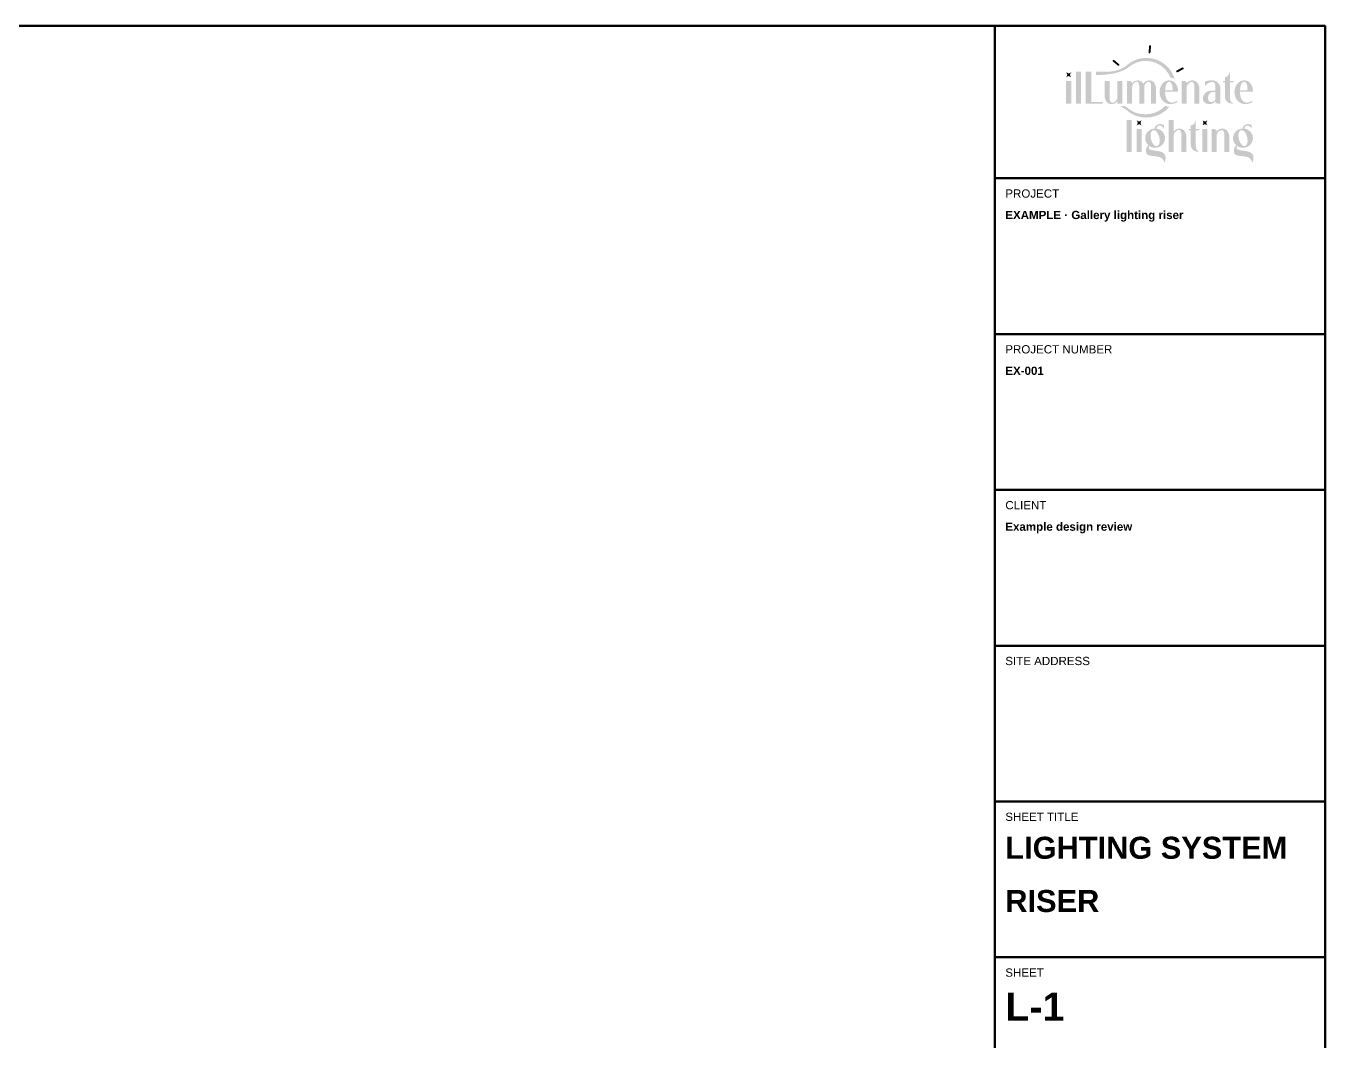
# Model space of a CAD drawing. Header units: inches. Extents: x 0.5 to 35.5, y 0.5 to 23.5.
# Drawn here: x 20.75 to 35.5, y 11.97 to 23.5 of the extents above; entities that cross this region are included whole.
import ezdxf

# ---------------------------------------------------------------- set-up
doc = ezdxf.new("R2010")
doc.units = ezdxf.units.IN
doc.header["$MEASUREMENT"] = 0
doc.layers.add('E-ANNO-TTLB', color=7, linetype='Continuous', lineweight=50)
doc.styles.add('BOLD', font='arialbd.ttf')
doc.styles.add('MAIN', font='arial.ttf')

msp = doc.modelspace()

# ---------------------------------------------------------------- hatches: boundary and pattern name
at = {"layer": 'E-ANNO-TTLB'}
for points in [[(33.515, 23.282), (33.513, 23.282), (33.511, 23.281), (33.509, 23.28), (33.507, 23.279), (33.506, 23.278), (33.505, 23.276), (33.504, 23.274), (33.503, 23.272), (33.496, 23.201), (33.496, 23.199), (33.497, 23.197), (33.498, 23.195), (33.499, 23.193), (33.5, 23.192), (33.502, 23.19), (33.504, 23.189), (33.506, 23.189), (33.508, 23.189), (33.511, 23.189), (33.513, 23.19), (33.514, 23.192), (33.516, 23.193), (33.517, 23.195), (33.518, 23.197), (33.518, 23.199), (33.525, 23.27), (33.525, 23.272), (33.525, 23.274), (33.524, 23.276), (33.523, 23.278), (33.521, 23.279), (33.52, 23.28), (33.518, 23.281)], [(33.794, 22.896), (33.789, 22.899), (33.783, 22.902), (33.777, 22.905), (33.771, 22.907), (33.765, 22.909), (33.758, 22.91), (33.752, 22.912), (33.745, 22.912), (33.741, 22.923), (33.736, 22.933), (33.731, 22.943), (33.725, 22.953), (33.72, 22.962), (33.713, 22.971), (33.707, 22.98), (33.7, 22.989), (33.693, 22.998), (33.686, 23.006), (33.678, 23.014), (33.67, 23.022), (33.662, 23.029), (33.654, 23.036), (33.645, 23.043), (33.636, 23.049), (33.627, 23.056), (33.617, 23.061), (33.607, 23.067), (33.597, 23.072), (33.587, 23.077), (33.577, 23.081), (33.567, 23.085), (33.556, 23.089), (33.545, 23.092), (33.534, 23.095), (33.523, 23.097), (33.511, 23.099), (33.5, 23.101), (33.488, 23.102), (33.477, 23.103), (33.465, 23.103), (33.456, 23.103), (33.448, 23.102), (33.439, 23.102), (33.431, 23.101), (33.422, 23.1), (33.414, 23.098), (33.405, 23.097), (33.397, 23.095), (33.389, 23.093), (33.381, 23.091), (33.372, 23.088), (33.364, 23.086), (33.356, 23.083), (33.348, 23.079), (33.341, 23.076), (33.333, 23.072), (33.323, 23.067), (33.314, 23.062), (33.304, 23.056), (33.295, 23.05), (33.277, 23.037), (33.259, 23.025), (33.25, 23.018), (33.24, 23.012), (33.23, 23.006), (33.219, 23.001), (33.209, 22.996), (33.198, 22.991), (33.187, 22.987), (33.176, 22.983), (33.165, 22.979), (33.154, 22.975), (33.143, 22.972), (33.132, 22.969), (33.12, 22.966), (33.109, 22.963), (33.098, 22.961), (33.086, 22.958), (33.074, 22.956), (33.062, 22.954), (33.051, 22.953), (33.039, 22.951), (33.027, 22.95), (33.015, 22.948), (32.991, 22.946), (32.973, 22.945), (32.942, 22.943), (32.927, 22.942), (32.913, 22.942), (32.907, 22.942), (32.903, 22.942), (32.9, 22.943), (32.9, 22.943), (32.899, 22.943), (32.899, 22.981), (33.03, 22.981), (33.038, 22.981), (33.045, 22.981), (33.053, 22.982), (33.061, 22.982), (33.069, 22.983), (33.077, 22.984), (33.084, 22.985), (33.092, 22.986), (33.1, 22.988), (33.107, 22.989), (33.115, 22.991), (33.123, 22.993), (33.13, 22.995), (33.137, 22.997), (33.145, 22.999), (33.152, 23.002), (33.16, 23.004), (33.167, 23.007), (33.174, 23.01), (33.181, 23.013), (33.188, 23.017), (33.195, 23.02), (33.202, 23.024), (33.209, 23.027), (33.216, 23.031), (33.222, 23.035), (33.229, 23.04), (33.236, 23.044), (33.242, 23.048), (33.248, 23.053), (33.255, 23.058), (33.261, 23.063), (33.272, 23.071), (33.283, 23.079), (33.295, 23.087), (33.307, 23.094), (33.319, 23.1), (33.332, 23.107), (33.344, 23.112), (33.358, 23.117), (33.364, 23.12), (33.371, 23.122), (33.378, 23.124), (33.385, 23.126), (33.392, 23.127), (33.398, 23.129), (33.405, 23.13), (33.413, 23.132), (33.42, 23.133), (33.427, 23.134), (33.434, 23.135), (33.441, 23.136), (33.449, 23.136), (33.456, 23.137), (33.463, 23.137), (33.471, 23.137), (33.485, 23.137), (33.499, 23.136), (33.513, 23.134), (33.527, 23.132), (33.54, 23.13), (33.554, 23.127), (33.567, 23.123), (33.58, 23.119), (33.593, 23.114), (33.605, 23.109), (33.617, 23.103), (33.629, 23.097), (33.641, 23.091), (33.652, 23.084), (33.663, 23.077), (33.674, 23.069), (33.685, 23.06), (33.695, 23.052), (33.704, 23.043), (33.714, 23.033), (33.723, 23.024), (33.731, 23.014), (33.74, 23.003), (33.748, 22.992), (33.755, 22.981), (33.762, 22.97), (33.768, 22.958), (33.775, 22.946), (33.78, 22.934), (33.785, 22.922), (33.79, 22.909)], [(33.091, 23.111), (33.089, 23.109), (33.089, 23.107), (33.088, 23.105), (33.088, 23.103), (33.089, 23.101), (33.089, 23.099), (33.091, 23.097), (33.092, 23.096), (33.147, 23.051), (33.149, 23.049), (33.151, 23.049), (33.153, 23.048), (33.155, 23.048), (33.157, 23.049), (33.159, 23.049), (33.161, 23.051), (33.163, 23.052), (33.164, 23.054), (33.165, 23.056), (33.165, 23.058), (33.165, 23.06), (33.165, 23.062), (33.164, 23.064), (33.163, 23.066), (33.161, 23.068), (33.106, 23.113), (33.104, 23.114), (33.102, 23.115), (33.1, 23.115), (33.098, 23.115), (33.096, 23.115), (33.094, 23.114), (33.092, 23.113)], [(33.893, 23.023), (33.892, 23.025), (33.89, 23.027), (33.888, 23.028), (33.886, 23.029), (33.884, 23.029), (33.882, 23.029), (33.88, 23.029), (33.878, 23.028), (33.815, 22.994), (33.814, 22.993), (33.812, 22.991), (33.811, 22.99), (33.81, 22.988), (33.81, 22.986), (33.81, 22.983), (33.81, 22.981), (33.811, 22.979), (33.812, 22.977), (33.814, 22.976), (33.816, 22.975), (33.817, 22.974), (33.82, 22.973), (33.822, 22.973), (33.824, 22.974), (33.826, 22.975), (33.888, 23.008), (33.89, 23.009), (33.892, 23.011), (33.893, 23.013), (33.894, 23.015), (33.894, 23.017), (33.894, 23.019), (33.894, 23.021)], [(32.618, 22.976), (32.616, 22.972), (32.611, 22.964), (32.609, 22.959), (32.607, 22.955), (32.605, 22.95), (32.605, 22.948), (32.605, 22.947), (32.605, 22.945), (32.605, 22.943), (32.607, 22.939), (32.609, 22.934), (32.611, 22.929), (32.616, 22.921), (32.618, 22.918), (32.614, 22.92), (32.606, 22.924), (32.601, 22.927), (32.597, 22.929), (32.592, 22.93), (32.59, 22.931), (32.589, 22.931), (32.587, 22.931), (32.585, 22.93), (32.581, 22.929), (32.576, 22.927), (32.571, 22.924), (32.563, 22.92), (32.56, 22.918), (32.562, 22.921), (32.566, 22.929), (32.569, 22.934), (32.571, 22.939), (32.572, 22.943), (32.573, 22.945), (32.573, 22.947), (32.573, 22.948), (32.572, 22.95), (32.571, 22.955), (32.569, 22.959), (32.566, 22.964), (32.562, 22.972), (32.56, 22.976), (32.563, 22.974), (32.571, 22.969), (32.576, 22.967), (32.581, 22.965), (32.585, 22.963), (32.587, 22.963), (32.589, 22.963), (32.59, 22.963), (32.592, 22.963), (32.597, 22.965), (32.601, 22.967), (32.606, 22.969), (32.614, 22.974)], [(32.618, 22.617), (32.56, 22.617), (32.56, 22.877), (32.618, 22.877)], [(32.672, 22.981), (32.729, 22.981), (32.729, 22.617), (32.672, 22.617)], [(32.783, 22.981), (32.846, 22.981), (32.846, 22.638), (32.977, 22.638), (32.977, 22.617), (32.783, 22.617)], [(33.198, 22.877), (33.198, 22.617), (33.141, 22.617), (33.141, 22.644), (33.137, 22.64), (33.133, 22.635), (33.129, 22.631), (33.124, 22.628), (33.119, 22.624), (33.114, 22.621), (33.109, 22.619), (33.103, 22.617), (33.097, 22.615), (33.092, 22.614), (33.086, 22.613), (33.079, 22.612), (33.078, 22.612), (33.073, 22.613), (33.068, 22.613), (33.064, 22.614), (33.059, 22.615), (33.056, 22.616), (33.052, 22.617), (33.048, 22.618), (33.045, 22.62), (33.041, 22.622), (33.038, 22.624), (33.035, 22.626), (33.031, 22.629), (33.028, 22.632), (33.024, 22.636), (33.02, 22.64), (33.017, 22.645), (33.014, 22.649), (33.011, 22.654), (33.009, 22.659), (33.006, 22.665), (33.004, 22.67), (33.002, 22.676), (33.001, 22.683), (32.999, 22.689), (32.998, 22.696), (32.998, 22.702), (32.997, 22.71), (32.997, 22.717), (32.997, 22.877), (33.054, 22.877), (33.054, 22.692), (33.054, 22.683), (33.055, 22.674), (33.056, 22.666), (33.057, 22.659), (33.059, 22.652), (33.06, 22.649), (33.061, 22.646), (33.062, 22.644), (33.064, 22.641), (33.065, 22.639), (33.067, 22.637), (33.069, 22.635), (33.071, 22.633), (33.073, 22.631), (33.076, 22.63), (33.078, 22.629), (33.081, 22.628), (33.084, 22.628), (33.086, 22.628), (33.091, 22.628), (33.095, 22.629), (33.099, 22.63), (33.103, 22.632), (33.106, 22.634), (33.11, 22.636), (33.113, 22.638), (33.116, 22.641), (33.119, 22.644), (33.122, 22.646), (33.125, 22.65), (33.127, 22.653), (33.13, 22.656), (33.132, 22.66), (33.134, 22.663), (33.136, 22.667), (33.138, 22.671), (33.139, 22.675), (33.14, 22.678), (33.141, 22.682), (33.141, 22.877)], [(33.582, 22.778), (33.582, 22.617), (33.525, 22.617), (33.525, 22.806), (33.525, 22.813), (33.524, 22.82), (33.524, 22.826), (33.523, 22.832), (33.522, 22.837), (33.521, 22.842), (33.519, 22.847), (33.518, 22.851), (33.516, 22.855), (33.514, 22.858), (33.511, 22.86), (33.509, 22.863), (33.506, 22.864), (33.503, 22.866), (33.5, 22.866), (33.497, 22.867), (33.493, 22.866), (33.489, 22.865), (33.485, 22.864), (33.481, 22.862), (33.478, 22.86), (33.474, 22.858), (33.47, 22.855), (33.467, 22.851), (33.463, 22.848), (33.46, 22.844), (33.457, 22.84), (33.455, 22.835), (33.452, 22.831), (33.45, 22.826), (33.448, 22.822), (33.447, 22.817), (33.447, 22.617), (33.39, 22.617), (33.39, 22.808), (33.39, 22.815), (33.39, 22.821), (33.389, 22.827), (33.388, 22.833), (33.387, 22.838), (33.386, 22.843), (33.385, 22.848), (33.384, 22.852), (33.382, 22.855), (33.38, 22.858), (33.378, 22.861), (33.376, 22.863), (33.373, 22.864), (33.371, 22.866), (33.368, 22.866), (33.365, 22.867), (33.363, 22.866), (33.36, 22.866), (33.358, 22.866), (33.355, 22.865), (33.353, 22.864), (33.35, 22.863), (33.346, 22.861), (33.341, 22.858), (33.336, 22.854), (33.332, 22.85), (33.328, 22.846), (33.324, 22.841), (33.32, 22.836), (33.317, 22.831), (33.315, 22.825), (33.312, 22.82), (33.311, 22.814), (33.31, 22.811), (33.31, 22.808), (33.31, 22.805), (33.31, 22.803), (33.31, 22.617), (33.253, 22.617), (33.253, 22.877), (33.267, 22.877), (33.272, 22.877), (33.276, 22.877), (33.281, 22.876), (33.285, 22.875), (33.288, 22.874), (33.292, 22.873), (33.295, 22.871), (33.298, 22.869), (33.301, 22.867), (33.303, 22.865), (33.305, 22.863), (33.307, 22.86), (33.308, 22.858), (33.309, 22.855), (33.309, 22.852), (33.31, 22.849), (33.313, 22.853), (33.317, 22.857), (33.321, 22.861), (33.325, 22.864), (33.329, 22.867), (33.333, 22.87), (33.337, 22.872), (33.341, 22.874), (33.345, 22.876), (33.349, 22.878), (33.353, 22.879), (33.358, 22.88), (33.362, 22.881), (33.366, 22.882), (33.371, 22.882), (33.375, 22.882), (33.38, 22.882), (33.385, 22.881), (33.389, 22.881), (33.394, 22.879), (33.398, 22.878), (33.403, 22.876), (33.407, 22.874), (33.411, 22.872), (33.415, 22.869), (33.419, 22.866), (33.423, 22.863), (33.426, 22.859), (33.429, 22.856), (33.432, 22.852), (33.435, 22.847), (33.438, 22.843), (33.438, 22.844), (33.441, 22.849), (33.445, 22.853), (33.448, 22.857), (33.452, 22.86), (33.456, 22.864), (33.46, 22.867), (33.464, 22.87), (33.468, 22.872), (33.472, 22.875), (33.477, 22.877), (33.481, 22.878), (33.486, 22.88), (33.491, 22.881), (33.496, 22.881), (33.501, 22.882), (33.506, 22.882), (33.51, 22.882), (33.514, 22.882), (33.518, 22.881), (33.522, 22.88), (33.526, 22.879), (33.53, 22.878), (33.534, 22.876), (33.537, 22.875), (33.541, 22.873), (33.544, 22.871), (33.547, 22.868), (33.55, 22.866), (33.553, 22.863), (33.556, 22.86), (33.559, 22.857), (33.561, 22.853), (33.563, 22.85), (33.566, 22.846), (33.568, 22.842), (33.57, 22.838), (33.572, 22.834), (33.573, 22.83), (33.575, 22.825), (33.576, 22.821), (33.578, 22.816), (33.579, 22.811), (33.58, 22.805), (33.58, 22.8), (33.581, 22.795), (33.581, 22.789), (33.582, 22.783)], [(33.887, 22.877), (33.892, 22.877), (33.897, 22.877), (33.901, 22.876), (33.905, 22.875), (33.909, 22.874), (33.912, 22.873), (33.915, 22.871), (33.918, 22.87), (33.921, 22.868), (33.923, 22.866), (33.925, 22.864), (33.927, 22.861), (33.928, 22.859), (33.929, 22.856), (33.93, 22.853), (33.93, 22.85), (33.933, 22.854), (33.936, 22.858), (33.94, 22.861), (33.943, 22.864), (33.947, 22.867), (33.951, 22.869), (33.954, 22.872), (33.958, 22.874), (33.962, 22.876), (33.967, 22.877), (33.971, 22.879), (33.975, 22.88), (33.98, 22.881), (33.984, 22.882), (33.989, 22.882), (33.993, 22.882), (33.998, 22.882), (34.002, 22.882), (34.006, 22.881), (34.011, 22.88), (34.015, 22.879), (34.019, 22.878), (34.023, 22.876), (34.026, 22.875), (34.03, 22.873), (34.034, 22.87), (34.037, 22.868), (34.04, 22.866), (34.043, 22.863), (34.046, 22.86), (34.049, 22.857), (34.052, 22.853), (34.055, 22.85), (34.057, 22.846), (34.059, 22.842), (34.061, 22.838), (34.063, 22.834), (34.065, 22.83), (34.067, 22.825), (34.068, 22.82), (34.07, 22.815), (34.071, 22.811), (34.072, 22.805), (34.073, 22.8), (34.073, 22.795), (34.074, 22.789), (34.074, 22.783), (34.074, 22.778), (34.074, 22.617), (34.017, 22.617), (34.017, 22.801), (34.017, 22.809), (34.017, 22.816), (34.016, 22.822), (34.015, 22.828), (34.014, 22.834), (34.013, 22.839), (34.011, 22.844), (34.009, 22.848), (34.007, 22.852), (34.004, 22.855), (34.002, 22.858), (33.999, 22.86), (33.996, 22.862), (33.993, 22.863), (33.989, 22.864), (33.985, 22.864), (33.983, 22.864), (33.981, 22.864), (33.977, 22.863), (33.972, 22.861), (33.968, 22.859), (33.963, 22.857), (33.959, 22.854), (33.955, 22.851), (33.951, 22.847), (33.947, 22.843), (33.944, 22.839), (33.941, 22.835), (33.938, 22.83), (33.935, 22.825), (33.933, 22.82), (33.931, 22.815), (33.93, 22.81), (33.93, 22.617), (33.873, 22.617), (33.873, 22.877)], [(34.454, 22.628), (34.454, 22.619), (34.45, 22.619), (34.446, 22.619), (34.441, 22.619), (34.437, 22.62), (34.432, 22.62), (34.428, 22.621), (34.424, 22.622), (34.42, 22.623), (34.416, 22.624), (34.412, 22.626), (34.408, 22.628), (34.405, 22.629), (34.401, 22.631), (34.398, 22.633), (34.395, 22.636), (34.391, 22.638), (34.389, 22.641), (34.386, 22.643), (34.383, 22.646), (34.381, 22.649), (34.378, 22.652), (34.376, 22.656), (34.374, 22.659), (34.372, 22.663), (34.37, 22.666), (34.369, 22.67), (34.368, 22.674), (34.366, 22.678), (34.366, 22.683), (34.365, 22.687), (34.364, 22.691), (34.364, 22.696), (34.364, 22.701), (34.364, 22.861), (34.34, 22.861), (34.34, 22.877), (34.364, 22.877), (34.364, 22.918), (34.369, 22.919), (34.373, 22.92), (34.378, 22.921), (34.382, 22.924), (34.386, 22.926), (34.39, 22.929), (34.394, 22.932), (34.398, 22.935), (34.401, 22.939), (34.404, 22.943), (34.407, 22.948), (34.409, 22.952), (34.411, 22.957), (34.412, 22.962), (34.413, 22.967), (34.413, 22.972), (34.421, 22.972), (34.421, 22.877), (34.461, 22.877), (34.461, 22.861), (34.421, 22.861), (34.421, 22.695), (34.421, 22.686), (34.421, 22.681), (34.422, 22.675), (34.422, 22.67), (34.423, 22.664), (34.424, 22.659), (34.426, 22.654), (34.428, 22.649), (34.43, 22.644), (34.431, 22.642), (34.433, 22.64), (34.434, 22.638), (34.436, 22.636), (34.438, 22.634), (34.439, 22.633), (34.442, 22.632), (34.444, 22.63), (34.446, 22.63), (34.449, 22.629), (34.451, 22.629)], [(33.73, 22.582), (33.724, 22.575), (33.718, 22.568), (33.712, 22.562), (33.705, 22.555), (33.699, 22.549), (33.692, 22.543), (33.685, 22.537), (33.678, 22.532), (33.671, 22.526), (33.663, 22.521), (33.656, 22.516), (33.648, 22.511), (33.64, 22.506), (33.632, 22.502), (33.624, 22.497), (33.616, 22.493), (33.608, 22.489), (33.599, 22.486), (33.591, 22.482), (33.582, 22.479), (33.573, 22.476), (33.565, 22.474), (33.556, 22.471), (33.547, 22.469), (33.537, 22.467), (33.528, 22.465), (33.519, 22.464), (33.509, 22.463), (33.5, 22.462), (33.49, 22.461), (33.481, 22.461), (33.471, 22.46), (33.463, 22.461), (33.456, 22.461), (33.449, 22.461), (33.441, 22.462), (33.434, 22.462), (33.427, 22.463), (33.42, 22.464), (33.413, 22.465), (33.406, 22.467), (33.399, 22.468), (33.392, 22.47), (33.385, 22.472), (33.378, 22.474), (33.371, 22.476), (33.358, 22.48), (33.344, 22.485), (33.332, 22.491), (33.319, 22.497), (33.307, 22.503), (33.295, 22.51), (33.283, 22.518), (33.272, 22.526), (33.261, 22.534), (33.261, 22.534), (33.251, 22.542), (33.24, 22.55), (33.23, 22.557), (33.219, 22.563), (33.208, 22.57), (33.197, 22.575), (33.186, 22.581), (33.175, 22.586), (33.198, 22.586), (33.201, 22.586), (33.204, 22.587), (33.207, 22.587), (33.21, 22.588), (33.212, 22.589), (33.215, 22.591), (33.217, 22.592), (33.219, 22.594), (33.226, 22.59), (33.234, 22.586), (33.241, 22.581), (33.248, 22.577), (33.255, 22.572), (33.262, 22.567), (33.27, 22.561), (33.277, 22.556), (33.281, 22.552), (33.286, 22.548), (33.291, 22.545), (33.297, 22.542), (33.302, 22.538), (33.307, 22.535), (33.312, 22.532), (33.318, 22.529), (33.329, 22.524), (33.34, 22.519), (33.352, 22.515), (33.363, 22.511), (33.375, 22.508), (33.388, 22.505), (33.4, 22.503), (33.413, 22.501), (33.425, 22.5), (33.438, 22.499), (33.451, 22.498), (33.465, 22.498), (33.473, 22.498), (33.481, 22.498), (33.489, 22.499), (33.497, 22.5), (33.505, 22.5), (33.513, 22.502), (33.52, 22.503), (33.528, 22.505), (33.536, 22.506), (33.543, 22.508), (33.551, 22.51), (33.558, 22.513), (33.565, 22.515), (33.573, 22.518), (33.58, 22.521), (33.587, 22.524), (33.594, 22.527), (33.601, 22.53), (33.607, 22.534), (33.614, 22.537), (33.621, 22.541), (33.627, 22.545), (33.633, 22.55), (33.64, 22.554), (33.646, 22.558), (33.652, 22.563), (33.658, 22.568), (33.663, 22.573), (33.669, 22.578), (33.675, 22.583), (33.68, 22.588), (33.685, 22.594), (33.69, 22.592), (33.696, 22.589), (33.701, 22.588), (33.707, 22.586), (33.713, 22.585), (33.718, 22.583), (33.724, 22.583)], [(33.249, 22.434), (33.306, 22.434), (33.306, 22.07), (33.249, 22.07)], [(33.418, 22.429), (33.416, 22.426), (33.411, 22.418), (33.409, 22.413), (33.407, 22.408), (33.405, 22.404), (33.405, 22.402), (33.405, 22.4), (33.405, 22.399), (33.405, 22.397), (33.407, 22.392), (33.409, 22.388), (33.411, 22.383), (33.416, 22.375), (33.418, 22.372), (33.414, 22.373), (33.406, 22.378), (33.401, 22.38), (33.397, 22.382), (33.392, 22.384), (33.39, 22.384), (33.389, 22.384), (33.387, 22.384), (33.385, 22.384), (33.381, 22.382), (33.376, 22.38), (33.372, 22.378), (33.363, 22.373), (33.36, 22.372), (33.362, 22.375), (33.366, 22.383), (33.369, 22.388), (33.371, 22.392), (33.372, 22.397), (33.373, 22.399), (33.373, 22.4), (33.373, 22.402), (33.372, 22.404), (33.371, 22.408), (33.369, 22.413), (33.366, 22.418), (33.362, 22.426), (33.36, 22.429), (33.363, 22.427), (33.372, 22.423), (33.376, 22.42), (33.381, 22.418), (33.385, 22.417), (33.387, 22.416), (33.389, 22.416), (33.39, 22.416), (33.392, 22.417), (33.397, 22.418), (33.401, 22.42), (33.406, 22.423), (33.414, 22.427)], [(33.782, 22.434), (33.782, 22.303), (33.785, 22.307), (33.789, 22.31), (33.792, 22.314), (33.795, 22.317), (33.799, 22.32), (33.803, 22.322), (33.807, 22.325), (33.811, 22.327), (33.815, 22.329), (33.819, 22.33), (33.823, 22.332), (33.827, 22.333), (33.832, 22.334), (33.836, 22.335), (33.841, 22.335), (33.846, 22.335), (33.85, 22.335), (33.854, 22.335), (33.859, 22.334), (33.863, 22.333), (33.867, 22.332), (33.871, 22.331), (33.875, 22.329), (33.879, 22.328), (33.882, 22.326), (33.886, 22.323), (33.889, 22.321), (33.892, 22.318), (33.896, 22.316), (33.899, 22.313), (33.901, 22.31), (33.904, 22.306), (33.907, 22.303), (33.909, 22.299), (33.911, 22.295), (33.914, 22.291), (33.916, 22.287), (33.917, 22.283), (33.919, 22.278), (33.921, 22.273), (33.922, 22.268), (33.923, 22.263), (33.924, 22.258), (33.925, 22.253), (33.926, 22.248), (33.926, 22.242), (33.926, 22.236), (33.926, 22.231), (33.926, 22.07), (33.869, 22.07), (33.869, 22.256), (33.869, 22.263), (33.869, 22.27), (33.868, 22.277), (33.867, 22.283), (33.866, 22.289), (33.865, 22.294), (33.863, 22.299), (33.861, 22.303), (33.859, 22.307), (33.857, 22.31), (33.854, 22.313), (33.851, 22.315), (33.848, 22.317), (33.845, 22.319), (33.841, 22.319), (33.838, 22.32), (33.835, 22.32), (33.833, 22.319), (33.829, 22.318), (33.824, 22.317), (33.82, 22.315), (33.816, 22.312), (33.811, 22.309), (33.807, 22.306), (33.803, 22.302), (33.8, 22.298), (33.796, 22.294), (33.793, 22.29), (33.79, 22.285), (33.787, 22.28), (33.785, 22.275), (33.783, 22.27), (33.782, 22.265), (33.782, 22.07), (33.725, 22.07), (33.725, 22.434)], [(34.067, 22.081), (34.067, 22.072), (34.063, 22.072), (34.058, 22.072), (34.054, 22.072), (34.049, 22.073), (34.045, 22.073), (34.041, 22.074), (34.036, 22.075), (34.032, 22.076), (34.028, 22.077), (34.025, 22.079), (34.021, 22.081), (34.017, 22.082), (34.014, 22.084), (34.01, 22.086), (34.007, 22.089), (34.004, 22.091), (34.001, 22.094), (33.998, 22.096), (33.996, 22.099), (33.993, 22.102), (33.991, 22.105), (33.988, 22.109), (33.986, 22.112), (33.985, 22.116), (33.983, 22.119), (33.981, 22.123), (33.98, 22.127), (33.979, 22.131), (33.978, 22.135), (33.977, 22.14), (33.977, 22.144), (33.976, 22.149), (33.976, 22.154), (33.976, 22.314), (33.952, 22.314), (33.952, 22.33), (33.976, 22.33), (33.976, 22.371), (33.981, 22.372), (33.986, 22.373), (33.99, 22.374), (33.995, 22.377), (33.999, 22.379), (34.003, 22.382), (34.007, 22.385), (34.01, 22.388), (34.014, 22.392), (34.017, 22.396), (34.019, 22.4), (34.022, 22.405), (34.023, 22.41), (34.025, 22.415), (34.025, 22.42), (34.026, 22.425), (34.033, 22.425), (34.033, 22.33), (34.073, 22.33), (34.073, 22.314), (34.033, 22.314), (34.033, 22.148), (34.033, 22.139), (34.034, 22.134), (34.034, 22.128), (34.035, 22.123), (34.036, 22.117), (34.037, 22.112), (34.038, 22.107), (34.04, 22.102), (34.042, 22.097), (34.044, 22.095), (34.045, 22.093), (34.047, 22.091), (34.048, 22.089), (34.05, 22.087), (34.052, 22.086), (34.054, 22.085), (34.056, 22.083), (34.059, 22.083), (34.061, 22.082), (34.064, 22.082)], [(34.165, 22.429), (34.163, 22.426), (34.159, 22.418), (34.156, 22.413), (34.154, 22.408), (34.153, 22.404), (34.153, 22.402), (34.152, 22.4), (34.153, 22.399), (34.153, 22.397), (34.154, 22.392), (34.156, 22.388), (34.159, 22.383), (34.163, 22.375), (34.165, 22.372), (34.162, 22.373), (34.154, 22.378), (34.149, 22.38), (34.144, 22.382), (34.14, 22.384), (34.138, 22.384), (34.136, 22.384), (34.135, 22.384), (34.133, 22.384), (34.129, 22.382), (34.124, 22.38), (34.119, 22.378), (34.111, 22.373), (34.108, 22.372), (34.11, 22.375), (34.114, 22.383), (34.116, 22.388), (34.118, 22.392), (34.12, 22.397), (34.12, 22.399), (34.12, 22.4), (34.12, 22.402), (34.12, 22.404), (34.118, 22.408), (34.116, 22.413), (34.114, 22.418), (34.11, 22.426), (34.108, 22.429), (34.111, 22.427), (34.119, 22.423), (34.124, 22.42), (34.129, 22.418), (34.133, 22.417), (34.135, 22.416), (34.136, 22.416), (34.138, 22.416), (34.14, 22.417), (34.144, 22.418), (34.149, 22.42), (34.154, 22.423), (34.162, 22.427)], [(33.418, 22.07), (33.36, 22.07), (33.36, 22.33), (33.418, 22.33)], [(34.165, 22.07), (34.108, 22.07), (34.108, 22.33), (34.165, 22.33)], [(34.228, 22.33), (34.232, 22.33), (34.237, 22.33), (34.241, 22.329), (34.245, 22.328), (34.249, 22.327), (34.252, 22.326), (34.255, 22.324), (34.258, 22.323), (34.261, 22.321), (34.263, 22.319), (34.265, 22.317), (34.267, 22.314), (34.268, 22.312), (34.269, 22.309), (34.27, 22.306), (34.27, 22.303), (34.273, 22.307), (34.276, 22.31), (34.28, 22.314), (34.283, 22.317), (34.287, 22.32), (34.291, 22.322), (34.295, 22.325), (34.299, 22.327), (34.303, 22.329), (34.307, 22.33), (34.311, 22.332), (34.315, 22.333), (34.32, 22.334), (34.324, 22.335), (34.329, 22.335), (34.333, 22.335), (34.338, 22.335), (34.342, 22.335), (34.347, 22.334), (34.351, 22.333), (34.355, 22.332), (34.359, 22.331), (34.363, 22.329), (34.366, 22.328), (34.37, 22.326), (34.374, 22.323), (34.377, 22.321), (34.38, 22.318), (34.383, 22.316), (34.386, 22.313), (34.389, 22.31), (34.392, 22.306), (34.395, 22.303), (34.397, 22.299), (34.399, 22.295), (34.401, 22.291), (34.403, 22.287), (34.405, 22.283), (34.407, 22.278), (34.408, 22.273), (34.41, 22.268), (34.411, 22.263), (34.412, 22.258), (34.413, 22.253), (34.413, 22.248), (34.414, 22.242), (34.414, 22.236), (34.414, 22.231), (34.414, 22.07), (34.357, 22.07), (34.357, 22.254), (34.357, 22.262), (34.357, 22.269), (34.356, 22.275), (34.355, 22.281), (34.354, 22.287), (34.353, 22.292), (34.351, 22.297), (34.349, 22.301), (34.347, 22.305), (34.345, 22.308), (34.342, 22.311), (34.339, 22.313), (34.336, 22.315), (34.333, 22.316), (34.329, 22.317), (34.325, 22.317), (34.323, 22.317), (34.321, 22.317), (34.317, 22.316), (34.312, 22.314), (34.308, 22.312), (34.304, 22.31), (34.299, 22.307), (34.295, 22.304), (34.291, 22.3), (34.288, 22.296), (34.284, 22.292), (34.281, 22.288), (34.278, 22.283), (34.275, 22.278), (34.273, 22.273), (34.271, 22.268), (34.27, 22.263), (34.27, 22.07), (34.213, 22.07), (34.213, 22.33)]]:
    msp.add_hatch(color=256, dxfattribs=at).paths.add_polyline_path(points, flags=0)
h = msp.add_hatch(color=256, dxfattribs=at)
h.paths.add_polyline_path([(33.73, 22.866), (33.733, 22.865), (33.736, 22.865), (33.739, 22.864), (33.742, 22.863), (33.744, 22.861), (33.747, 22.859), (33.75, 22.856), (33.752, 22.854), (33.754, 22.851), (33.756, 22.847), (33.758, 22.844), (33.76, 22.84), (33.762, 22.835), (33.763, 22.831), (33.765, 22.826), (33.766, 22.821), (33.767, 22.815), (33.768, 22.81), (33.768, 22.804), (33.769, 22.798), (33.769, 22.792), (33.769, 22.785), (33.769, 22.778), (33.769, 22.771), (33.685, 22.771), (33.685, 22.782), (33.686, 22.792), (33.688, 22.801), (33.69, 22.81), (33.692, 22.818), (33.694, 22.826), (33.696, 22.833), (33.699, 22.84), (33.702, 22.846), (33.706, 22.851), (33.707, 22.853), (33.709, 22.855), (33.711, 22.857), (33.713, 22.859), (33.715, 22.86), (33.717, 22.862), (33.719, 22.863), (33.721, 22.864), (33.723, 22.865), (33.726, 22.865), (33.728, 22.866)], flags=0)
h.paths.add_polyline_path([(33.763, 22.63), (33.757, 22.631), (33.752, 22.631), (33.747, 22.632), (33.741, 22.634), (33.736, 22.636), (33.732, 22.638), (33.727, 22.641), (33.723, 22.644), (33.718, 22.648), (33.714, 22.652), (33.71, 22.657), (33.706, 22.662), (33.703, 22.668), (33.7, 22.674), (33.697, 22.68), (33.694, 22.687), (33.692, 22.694), (33.69, 22.702), (33.688, 22.71), (33.687, 22.718), (33.686, 22.727), (33.685, 22.736), (33.684, 22.745), (33.684, 22.754), (33.684, 22.756), (33.831, 22.756), (33.831, 22.762), (33.831, 22.769), (33.83, 22.775), (33.829, 22.782), (33.828, 22.788), (33.827, 22.794), (33.826, 22.8), (33.824, 22.805), (33.822, 22.811), (33.821, 22.816), (33.818, 22.821), (33.816, 22.826), (33.814, 22.831), (33.811, 22.835), (33.808, 22.84), (33.805, 22.844), (33.803, 22.847), (33.8, 22.85), (33.798, 22.853), (33.795, 22.856), (33.792, 22.859), (33.789, 22.861), (33.786, 22.863), (33.783, 22.866), (33.78, 22.868), (33.777, 22.87), (33.774, 22.872), (33.77, 22.873), (33.767, 22.875), (33.763, 22.876), (33.76, 22.877), (33.756, 22.879), (33.75, 22.88), (33.744, 22.881), (33.738, 22.882), (33.732, 22.882), (33.726, 22.882), (33.72, 22.881), (33.715, 22.881), (33.709, 22.879), (33.704, 22.878), (33.699, 22.876), (33.694, 22.874), (33.689, 22.872), (33.684, 22.869), (33.679, 22.866), (33.675, 22.863), (33.67, 22.859), (33.666, 22.856), (33.662, 22.852), (33.658, 22.848), (33.654, 22.843), (33.65, 22.839), (33.647, 22.834), (33.644, 22.829), (33.64, 22.824), (33.638, 22.818), (33.635, 22.813), (33.633, 22.807), (33.63, 22.801), (33.628, 22.795), (33.627, 22.789), (33.625, 22.783), (33.624, 22.776), (33.623, 22.77), (33.622, 22.763), (33.622, 22.757), (33.622, 22.75), (33.622, 22.744), (33.622, 22.738), (33.623, 22.733), (33.623, 22.727), (33.624, 22.722), (33.625, 22.716), (33.627, 22.711), (33.628, 22.706), (33.63, 22.701), (33.631, 22.696), (33.633, 22.691), (33.635, 22.686), (33.638, 22.681), (33.64, 22.677), (33.643, 22.672), (33.645, 22.668), (33.648, 22.664), (33.651, 22.659), (33.654, 22.656), (33.658, 22.652), (33.661, 22.648), (33.665, 22.645), (33.668, 22.641), (33.672, 22.638), (33.676, 22.635), (33.68, 22.632), (33.684, 22.63), (33.688, 22.627), (33.693, 22.625), (33.697, 22.623), (33.702, 22.621), (33.706, 22.619), (33.711, 22.617), (33.715, 22.616), (33.72, 22.615), (33.725, 22.614), (33.73, 22.613), (33.735, 22.613), (33.74, 22.613), (33.745, 22.612), (33.753, 22.613), (33.762, 22.614), (33.771, 22.615), (33.781, 22.617), (33.79, 22.62), (33.799, 22.623), (33.803, 22.625), (33.808, 22.627), (33.812, 22.629), (33.816, 22.631), (33.82, 22.633), (33.824, 22.635), (33.824, 22.655), (33.82, 22.652), (33.816, 22.649), (33.812, 22.646), (33.808, 22.644), (33.804, 22.641), (33.8, 22.639), (33.796, 22.638), (33.792, 22.636), (33.789, 22.635), (33.785, 22.634), (33.781, 22.633), (33.778, 22.632), (33.774, 22.631), (33.771, 22.631), (33.767, 22.63), (33.764, 22.63)], flags=0)
h = msp.add_hatch(color=256, dxfattribs=at)
h.paths.add_polyline_path([(34.254, 22.751), (34.225, 22.751), (34.222, 22.751), (34.219, 22.75), (34.216, 22.75), (34.214, 22.749), (34.211, 22.749), (34.209, 22.748), (34.206, 22.746), (34.204, 22.745), (34.201, 22.744), (34.199, 22.742), (34.195, 22.739), (34.191, 22.735), (34.187, 22.73), (34.183, 22.725), (34.18, 22.72), (34.178, 22.715), (34.176, 22.709), (34.174, 22.702), (34.173, 22.696), (34.172, 22.689), (34.172, 22.682), (34.172, 22.677), (34.173, 22.672), (34.174, 22.667), (34.175, 22.663), (34.176, 22.659), (34.178, 22.655), (34.18, 22.652), (34.182, 22.648), (34.184, 22.646), (34.187, 22.643), (34.19, 22.641), (34.193, 22.639), (34.196, 22.638), (34.2, 22.637), (34.203, 22.637), (34.207, 22.636), (34.21, 22.636), (34.213, 22.637), (34.216, 22.637), (34.22, 22.638), (34.223, 22.639), (34.226, 22.64), (34.229, 22.642), (34.233, 22.643), (34.236, 22.645), (34.239, 22.647), (34.242, 22.649), (34.245, 22.652), (34.248, 22.655), (34.25, 22.657), (34.252, 22.661), (34.254, 22.664)], flags=0)
h.paths.add_polyline_path([(34.311, 22.617), (34.297, 22.617), (34.292, 22.618), (34.288, 22.618), (34.284, 22.619), (34.28, 22.619), (34.276, 22.621), (34.273, 22.622), (34.269, 22.623), (34.266, 22.625), (34.264, 22.627), (34.261, 22.629), (34.259, 22.632), (34.258, 22.634), (34.256, 22.637), (34.255, 22.639), (34.255, 22.642), (34.254, 22.645), (34.252, 22.642), (34.249, 22.638), (34.246, 22.635), (34.243, 22.632), (34.239, 22.629), (34.235, 22.626), (34.231, 22.624), (34.227, 22.622), (34.223, 22.62), (34.219, 22.618), (34.214, 22.616), (34.21, 22.615), (34.205, 22.614), (34.201, 22.613), (34.196, 22.613), (34.192, 22.612), (34.183, 22.613), (34.175, 22.614), (34.171, 22.614), (34.167, 22.615), (34.163, 22.616), (34.159, 22.617), (34.156, 22.618), (34.153, 22.619), (34.149, 22.621), (34.146, 22.622), (34.143, 22.624), (34.14, 22.626), (34.138, 22.627), (34.135, 22.629), (34.133, 22.631), (34.13, 22.634), (34.128, 22.636), (34.126, 22.638), (34.124, 22.641), (34.123, 22.644), (34.121, 22.646), (34.12, 22.649), (34.118, 22.652), (34.117, 22.655), (34.116, 22.658), (34.116, 22.661), (34.115, 22.665), (34.114, 22.668), (34.114, 22.671), (34.114, 22.675), (34.114, 22.68), (34.115, 22.684), (34.115, 22.689), (34.116, 22.693), (34.117, 22.698), (34.118, 22.702), (34.12, 22.706), (34.122, 22.711), (34.124, 22.715), (34.126, 22.718), (34.128, 22.722), (34.131, 22.726), (34.133, 22.73), (34.136, 22.733), (34.139, 22.736), (34.143, 22.739), (34.146, 22.742), (34.149, 22.745), (34.153, 22.748), (34.157, 22.75), (34.161, 22.753), (34.165, 22.755), (34.169, 22.757), (34.174, 22.759), (34.178, 22.76), (34.183, 22.762), (34.188, 22.763), (34.192, 22.764), (34.197, 22.765), (34.202, 22.765), (34.207, 22.766), (34.213, 22.766), (34.254, 22.766), (34.254, 22.799), (34.254, 22.812), (34.254, 22.819), (34.253, 22.825), (34.253, 22.831), (34.251, 22.836), (34.25, 22.841), (34.248, 22.846), (34.246, 22.85), (34.245, 22.852), (34.243, 22.854), (34.242, 22.855), (34.24, 22.857), (34.239, 22.858), (34.237, 22.86), (34.235, 22.861), (34.233, 22.862), (34.23, 22.863), (34.228, 22.863), (34.225, 22.864), (34.223, 22.864), (34.22, 22.865), (34.217, 22.865), (34.212, 22.864), (34.207, 22.863), (34.202, 22.862), (34.196, 22.86), (34.19, 22.858), (34.184, 22.855), (34.178, 22.852), (34.172, 22.848), (34.166, 22.844), (34.161, 22.84), (34.155, 22.836), (34.15, 22.832), (34.146, 22.828), (34.142, 22.823), (34.138, 22.819), (34.137, 22.816), (34.136, 22.814), (34.136, 22.871), (34.149, 22.874), (34.158, 22.876), (34.168, 22.878), (34.179, 22.88), (34.191, 22.881), (34.197, 22.881), (34.203, 22.882), (34.209, 22.882), (34.216, 22.882), (34.221, 22.882), (34.226, 22.882), (34.231, 22.881), (34.236, 22.88), (34.241, 22.879), (34.246, 22.878), (34.25, 22.877), (34.255, 22.875), (34.259, 22.873), (34.263, 22.871), (34.267, 22.869), (34.271, 22.867), (34.275, 22.864), (34.278, 22.862), (34.282, 22.859), (34.285, 22.856), (34.288, 22.852), (34.291, 22.849), (34.294, 22.846), (34.296, 22.842), (34.299, 22.838), (34.301, 22.834), (34.303, 22.83), (34.305, 22.826), (34.306, 22.822), (34.307, 22.817), (34.309, 22.813), (34.31, 22.808), (34.31, 22.803), (34.311, 22.798), (34.311, 22.793), (34.311, 22.788)], flags=0)
h = msp.add_hatch(color=256, dxfattribs=at)
h.paths.add_polyline_path([(34.619, 22.771), (34.62, 22.782), (34.62, 22.792), (34.619, 22.801), (34.618, 22.81), (34.617, 22.818), (34.615, 22.826), (34.613, 22.833), (34.61, 22.84), (34.608, 22.846), (34.606, 22.848), (34.605, 22.851), (34.603, 22.853), (34.601, 22.855), (34.599, 22.857), (34.597, 22.859), (34.596, 22.86), (34.594, 22.862), (34.592, 22.863), (34.589, 22.864), (34.587, 22.865), (34.585, 22.865), (34.583, 22.865), (34.581, 22.866), (34.578, 22.865), (34.576, 22.865), (34.574, 22.865), (34.572, 22.864), (34.569, 22.863), (34.567, 22.862), (34.565, 22.86), (34.563, 22.859), (34.561, 22.857), (34.56, 22.855), (34.558, 22.853), (34.556, 22.851), (34.553, 22.846), (34.55, 22.84), (34.547, 22.833), (34.544, 22.826), (34.542, 22.818), (34.54, 22.81), (34.538, 22.801), (34.537, 22.792), (34.536, 22.782), (34.535, 22.771)], flags=0)
h.paths.add_polyline_path([(34.472, 22.75), (34.472, 22.757), (34.473, 22.763), (34.473, 22.77), (34.474, 22.776), (34.476, 22.783), (34.477, 22.789), (34.479, 22.795), (34.481, 22.801), (34.483, 22.807), (34.485, 22.813), (34.488, 22.818), (34.491, 22.824), (34.494, 22.829), (34.497, 22.834), (34.501, 22.839), (34.504, 22.843), (34.508, 22.848), (34.512, 22.852), (34.516, 22.856), (34.521, 22.859), (34.525, 22.863), (34.53, 22.866), (34.534, 22.869), (34.539, 22.872), (34.544, 22.874), (34.549, 22.876), (34.555, 22.878), (34.56, 22.879), (34.565, 22.881), (34.571, 22.881), (34.576, 22.882), (34.582, 22.882), (34.587, 22.882), (34.592, 22.881), (34.597, 22.881), (34.602, 22.88), (34.607, 22.879), (34.612, 22.877), (34.617, 22.875), (34.621, 22.873), (34.626, 22.871), (34.63, 22.868), (34.634, 22.866), (34.638, 22.863), (34.642, 22.859), (34.646, 22.856), (34.649, 22.852), (34.653, 22.848), (34.656, 22.844), (34.659, 22.839), (34.662, 22.835), (34.665, 22.83), (34.667, 22.825), (34.67, 22.819), (34.672, 22.814), (34.674, 22.808), (34.676, 22.802), (34.677, 22.796), (34.678, 22.79), (34.679, 22.783), (34.68, 22.777), (34.681, 22.77), (34.681, 22.763), (34.681, 22.756), (34.535, 22.756), (34.535, 22.754), (34.535, 22.747), (34.535, 22.741), (34.535, 22.734), (34.536, 22.728), (34.537, 22.722), (34.538, 22.716), (34.539, 22.71), (34.54, 22.704), (34.541, 22.698), (34.543, 22.693), (34.544, 22.688), (34.546, 22.683), (34.548, 22.678), (34.55, 22.673), (34.553, 22.669), (34.555, 22.665), (34.558, 22.661), (34.56, 22.657), (34.563, 22.654), (34.566, 22.65), (34.569, 22.647), (34.573, 22.644), (34.576, 22.642), (34.58, 22.639), (34.583, 22.637), (34.587, 22.636), (34.591, 22.634), (34.596, 22.633), (34.6, 22.632), (34.604, 22.631), (34.609, 22.631), (34.614, 22.63), (34.617, 22.63), (34.621, 22.631), (34.624, 22.631), (34.628, 22.632), (34.631, 22.633), (34.635, 22.634), (34.639, 22.635), (34.643, 22.636), (34.647, 22.638), (34.65, 22.639), (34.654, 22.641), (34.658, 22.644), (34.662, 22.646), (34.666, 22.649), (34.67, 22.652), (34.674, 22.655), (34.674, 22.635), (34.67, 22.633), (34.666, 22.63), (34.661, 22.628), (34.656, 22.626), (34.651, 22.624), (34.646, 22.622), (34.641, 22.62), (34.636, 22.618), (34.631, 22.617), (34.626, 22.616), (34.62, 22.615), (34.615, 22.614), (34.61, 22.613), (34.605, 22.613), (34.6, 22.612), (34.595, 22.612), (34.589, 22.613), (34.582, 22.613), (34.576, 22.614), (34.57, 22.615), (34.564, 22.617), (34.558, 22.618), (34.552, 22.621), (34.547, 22.623), (34.541, 22.626), (34.536, 22.629), (34.531, 22.632), (34.526, 22.636), (34.521, 22.639), (34.516, 22.643), (34.512, 22.648), (34.508, 22.652), (34.504, 22.657), (34.5, 22.662), (34.496, 22.667), (34.493, 22.672), (34.49, 22.678), (34.487, 22.684), (34.484, 22.69), (34.482, 22.696), (34.48, 22.702), (34.478, 22.708), (34.476, 22.715), (34.475, 22.722), (34.474, 22.729), (34.473, 22.736), (34.472, 22.743)], flags=0)
h = msp.add_hatch(color=256, dxfattribs=at)
h.paths.add_polyline_path([(33.554, 22.317), (33.552, 22.317), (33.549, 22.317), (33.547, 22.316), (33.545, 22.315), (33.543, 22.314), (33.541, 22.313), (33.539, 22.312), (33.537, 22.31), (33.535, 22.308), (33.533, 22.306), (33.531, 22.304), (33.53, 22.302), (33.528, 22.299), (33.527, 22.297), (33.526, 22.294), (33.524, 22.291), (33.522, 22.285), (33.521, 22.278), (33.52, 22.27), (33.519, 22.262), (33.519, 22.254), (33.519, 22.245), (33.52, 22.236), (33.521, 22.227), (33.523, 22.217), (33.526, 22.208), (33.528, 22.199), (33.532, 22.191), (33.535, 22.183), (33.539, 22.176), (33.543, 22.169), (33.547, 22.162), (33.552, 22.156), (33.556, 22.151), (33.559, 22.149), (33.561, 22.147), (33.564, 22.145), (33.566, 22.143), (33.569, 22.141), (33.571, 22.14), (33.574, 22.139), (33.576, 22.138), (33.579, 22.137), (33.581, 22.136), (33.584, 22.136), (33.586, 22.136), (33.589, 22.136), (33.591, 22.136), (33.594, 22.137), (33.596, 22.138), (33.598, 22.139), (33.6, 22.14), (33.602, 22.141), (33.604, 22.143), (33.606, 22.145), (33.608, 22.147), (33.61, 22.149), (33.611, 22.151), (33.613, 22.154), (33.614, 22.156), (33.616, 22.159), (33.617, 22.162), (33.619, 22.169), (33.62, 22.176), (33.622, 22.183), (33.622, 22.191), (33.622, 22.199), (33.622, 22.208), (33.621, 22.217), (33.62, 22.227), (33.618, 22.236), (33.616, 22.245), (33.613, 22.254), (33.61, 22.262), (33.606, 22.27), (33.602, 22.278), (33.598, 22.285), (33.594, 22.291), (33.589, 22.297), (33.585, 22.302), (33.582, 22.304), (33.58, 22.306), (33.577, 22.308), (33.575, 22.31), (33.572, 22.312), (33.57, 22.313), (33.567, 22.314), (33.565, 22.315), (33.562, 22.316), (33.56, 22.317), (33.557, 22.317)], flags=0)
h.paths.add_polyline_path([(33.494, 22.146), (33.49, 22.15), (33.486, 22.154), (33.482, 22.158), (33.479, 22.163), (33.476, 22.167), (33.473, 22.172), (33.47, 22.177), (33.468, 22.182), (33.466, 22.187), (33.464, 22.192), (33.462, 22.198), (33.461, 22.203), (33.459, 22.209), (33.459, 22.215), (33.458, 22.22), (33.458, 22.226), (33.458, 22.232), (33.459, 22.237), (33.459, 22.242), (33.46, 22.247), (33.461, 22.252), (33.463, 22.257), (33.464, 22.262), (33.466, 22.267), (33.468, 22.272), (33.471, 22.276), (33.473, 22.281), (33.476, 22.285), (33.479, 22.289), (33.482, 22.293), (33.486, 22.297), (33.489, 22.301), (33.493, 22.305), (33.497, 22.308), (33.501, 22.311), (33.505, 22.314), (33.509, 22.317), (33.514, 22.32), (33.518, 22.322), (33.523, 22.325), (33.528, 22.327), (33.533, 22.329), (33.538, 22.33), (33.543, 22.332), (33.548, 22.333), (33.553, 22.334), (33.559, 22.335), (33.564, 22.335), (33.566, 22.34), (33.567, 22.345), (33.569, 22.35), (33.571, 22.355), (33.574, 22.359), (33.577, 22.363), (33.58, 22.367), (33.583, 22.371), (33.587, 22.374), (33.591, 22.377), (33.595, 22.379), (33.599, 22.381), (33.604, 22.383), (33.608, 22.384), (33.613, 22.385), (33.618, 22.385), (33.626, 22.386), (33.634, 22.385), (33.642, 22.384), (33.648, 22.383), (33.655, 22.382), (33.66, 22.38), (33.666, 22.378), (33.671, 22.375), (33.671, 22.332), (33.669, 22.336), (33.667, 22.339), (33.664, 22.343), (33.661, 22.347), (33.658, 22.35), (33.654, 22.353), (33.651, 22.356), (33.647, 22.359), (33.643, 22.361), (33.639, 22.363), (33.635, 22.365), (33.63, 22.367), (33.626, 22.368), (33.622, 22.368), (33.617, 22.369), (33.613, 22.369), (33.611, 22.368), (33.608, 22.368), (33.606, 22.367), (33.603, 22.366), (33.601, 22.365), (33.599, 22.363), (33.597, 22.361), (33.595, 22.359), (33.594, 22.357), (33.592, 22.355), (33.591, 22.352), (33.59, 22.349), (33.589, 22.346), (33.588, 22.342), (33.587, 22.338), (33.586, 22.334), (33.591, 22.333), (33.596, 22.332), (33.601, 22.331), (33.606, 22.33), (33.611, 22.328), (33.615, 22.326), (33.62, 22.324), (33.624, 22.322), (33.629, 22.32), (33.633, 22.317), (33.637, 22.314), (33.641, 22.311), (33.645, 22.308), (33.648, 22.305), (33.652, 22.302), (33.655, 22.298), (33.658, 22.294), (33.661, 22.291), (33.664, 22.287), (33.667, 22.283), (33.669, 22.278), (33.671, 22.274), (33.673, 22.27), (33.675, 22.265), (33.677, 22.261), (33.678, 22.256), (33.68, 22.251), (33.681, 22.246), (33.682, 22.241), (33.682, 22.236), (33.683, 22.231), (33.683, 22.226), (33.683, 22.221), (33.682, 22.215), (33.681, 22.21), (33.68, 22.204), (33.679, 22.199), (33.678, 22.194), (33.676, 22.189), (33.674, 22.184), (33.672, 22.179), (33.669, 22.174), (33.666, 22.17), (33.664, 22.165), (33.66, 22.161), (33.657, 22.157), (33.654, 22.153), (33.65, 22.149), (33.646, 22.146), (33.642, 22.142), (33.638, 22.139), (33.633, 22.136), (33.629, 22.133), (33.624, 22.13), (33.619, 22.128), (33.614, 22.126), (33.609, 22.124), (33.604, 22.122), (33.599, 22.121), (33.593, 22.12), (33.588, 22.119), (33.582, 22.118), (33.577, 22.117), (33.571, 22.117), (33.566, 22.117), (33.562, 22.118), (33.557, 22.118), (33.553, 22.119), (33.549, 22.119), (33.544, 22.12), (33.54, 22.121), (33.536, 22.122), (33.532, 22.124), (33.528, 22.125), (33.524, 22.127), (33.52, 22.128), (33.516, 22.13), (33.513, 22.132), (33.509, 22.135), (33.506, 22.137), (33.504, 22.135), (33.502, 22.133), (33.501, 22.13), (33.5, 22.128), (33.499, 22.125), (33.499, 22.122), (33.499, 22.119), (33.499, 22.115), (33.499, 22.113), (33.5, 22.11), (33.501, 22.108), (33.502, 22.106), (33.504, 22.104), (33.505, 22.103), (33.507, 22.101), (33.509, 22.099), (33.511, 22.098), (33.514, 22.097), (33.517, 22.095), (33.519, 22.094), (33.525, 22.092), (33.532, 22.09), (33.539, 22.089), (33.547, 22.088), (33.563, 22.085), (33.58, 22.083), (33.598, 22.081), (33.606, 22.079), (33.615, 22.077), (33.624, 22.075), (33.632, 22.073), (33.64, 22.07), (33.648, 22.067), (33.651, 22.066), (33.655, 22.064), (33.658, 22.062), (33.661, 22.06), (33.665, 22.057), (33.668, 22.055), (33.67, 22.052), (33.673, 22.049), (33.676, 22.047), (33.678, 22.043), (33.68, 22.04), (33.682, 22.037), (33.684, 22.033), (33.685, 22.029), (33.687, 22.025), (33.688, 22.021), (33.688, 22.016), (33.689, 22.011), (33.689, 22.006), (33.689, 22.001), (33.689, 21.993), (33.688, 21.986), (33.687, 21.979), (33.685, 21.972), (33.684, 21.968), (33.683, 21.965), (33.682, 21.962), (33.681, 21.959), (33.679, 21.956), (33.678, 21.954), (33.676, 21.951), (33.674, 21.949), (33.672, 21.954), (33.671, 21.959), (33.669, 21.964), (33.667, 21.969), (33.665, 21.973), (33.663, 21.978), (33.661, 21.981), (33.658, 21.985), (33.655, 21.988), (33.652, 21.992), (33.649, 21.995), (33.646, 21.997), (33.642, 22), (33.639, 22.002), (33.635, 22.004), (33.631, 22.006), (33.627, 22.008), (33.624, 22.01), (33.619, 22.011), (33.615, 22.013), (33.607, 22.015), (33.598, 22.017), (33.589, 22.019), (33.58, 22.02), (33.571, 22.021), (33.562, 22.022), (33.544, 22.024), (33.535, 22.025), (33.527, 22.026), (33.519, 22.028), (33.511, 22.029), (33.504, 22.031), (33.5, 22.032), (33.497, 22.034), (33.493, 22.035), (33.49, 22.037), (33.487, 22.038), (33.485, 22.04), (33.482, 22.042), (33.48, 22.045), (33.477, 22.047), (33.475, 22.05), (33.474, 22.052), (33.472, 22.055), (33.471, 22.059), (33.469, 22.062), (33.468, 22.066), (33.468, 22.07), (33.467, 22.074), (33.467, 22.078), (33.467, 22.084), (33.467, 22.089), (33.468, 22.095), (33.469, 22.1), (33.47, 22.105), (33.471, 22.11), (33.473, 22.114), (33.474, 22.119), (33.476, 22.123), (33.478, 22.127), (33.481, 22.131), (33.483, 22.134), (33.486, 22.138), (33.488, 22.141), (33.491, 22.144)], flags=0)
h = msp.add_hatch(color=256, dxfattribs=at)
h.paths.add_polyline_path([(34.553, 22.317), (34.55, 22.317), (34.548, 22.317), (34.545, 22.316), (34.543, 22.315), (34.541, 22.314), (34.539, 22.313), (34.537, 22.312), (34.535, 22.31), (34.533, 22.308), (34.531, 22.306), (34.53, 22.304), (34.528, 22.302), (34.527, 22.299), (34.525, 22.297), (34.524, 22.294), (34.523, 22.291), (34.521, 22.285), (34.519, 22.278), (34.518, 22.27), (34.517, 22.262), (34.517, 22.254), (34.517, 22.245), (34.518, 22.236), (34.52, 22.227), (34.522, 22.217), (34.524, 22.208), (34.527, 22.199), (34.53, 22.191), (34.533, 22.183), (34.537, 22.176), (34.541, 22.169), (34.545, 22.162), (34.55, 22.156), (34.555, 22.151), (34.557, 22.149), (34.559, 22.147), (34.562, 22.145), (34.564, 22.143), (34.567, 22.141), (34.569, 22.14), (34.572, 22.139), (34.574, 22.138), (34.577, 22.137), (34.58, 22.136), (34.582, 22.136), (34.585, 22.136), (34.587, 22.136), (34.59, 22.136), (34.592, 22.137), (34.594, 22.138), (34.597, 22.139), (34.599, 22.14), (34.601, 22.141), (34.603, 22.143), (34.605, 22.145), (34.606, 22.147), (34.608, 22.149), (34.61, 22.151), (34.611, 22.154), (34.613, 22.156), (34.614, 22.159), (34.615, 22.162), (34.617, 22.169), (34.619, 22.176), (34.62, 22.183), (34.62, 22.191), (34.621, 22.199), (34.62, 22.208), (34.619, 22.217), (34.618, 22.227), (34.616, 22.236), (34.614, 22.245), (34.611, 22.254), (34.608, 22.262), (34.604, 22.27), (34.601, 22.278), (34.597, 22.285), (34.592, 22.291), (34.588, 22.297), (34.583, 22.302), (34.581, 22.304), (34.578, 22.306), (34.576, 22.308), (34.573, 22.31), (34.571, 22.312), (34.568, 22.313), (34.566, 22.314), (34.563, 22.315), (34.56, 22.316), (34.558, 22.317), (34.555, 22.317)], flags=0)
h.paths.add_polyline_path([(34.492, 22.146), (34.488, 22.15), (34.484, 22.154), (34.481, 22.158), (34.477, 22.163), (34.474, 22.167), (34.471, 22.172), (34.468, 22.177), (34.466, 22.182), (34.464, 22.187), (34.462, 22.192), (34.46, 22.198), (34.459, 22.203), (34.458, 22.209), (34.457, 22.215), (34.456, 22.22), (34.456, 22.226), (34.456, 22.232), (34.457, 22.237), (34.457, 22.242), (34.458, 22.247), (34.46, 22.252), (34.461, 22.257), (34.463, 22.262), (34.465, 22.267), (34.467, 22.272), (34.469, 22.276), (34.472, 22.281), (34.474, 22.285), (34.477, 22.289), (34.48, 22.293), (34.484, 22.297), (34.487, 22.301), (34.491, 22.305), (34.495, 22.308), (34.499, 22.311), (34.503, 22.314), (34.507, 22.317), (34.512, 22.32), (34.516, 22.322), (34.521, 22.325), (34.526, 22.327), (34.531, 22.329), (34.536, 22.33), (34.541, 22.332), (34.546, 22.333), (34.552, 22.334), (34.557, 22.335), (34.563, 22.335), (34.564, 22.34), (34.566, 22.345), (34.568, 22.35), (34.57, 22.355), (34.572, 22.359), (34.575, 22.363), (34.578, 22.367), (34.582, 22.371), (34.585, 22.374), (34.589, 22.377), (34.593, 22.379), (34.597, 22.381), (34.602, 22.383), (34.606, 22.384), (34.611, 22.385), (34.616, 22.385), (34.625, 22.386), (34.632, 22.385), (34.64, 22.384), (34.647, 22.383), (34.653, 22.382), (34.659, 22.38), (34.664, 22.378), (34.669, 22.375), (34.669, 22.332), (34.667, 22.336), (34.665, 22.339), (34.662, 22.343), (34.659, 22.347), (34.656, 22.35), (34.653, 22.353), (34.649, 22.356), (34.645, 22.359), (34.641, 22.361), (34.637, 22.363), (34.633, 22.365), (34.629, 22.367), (34.624, 22.368), (34.62, 22.368), (34.616, 22.369), (34.612, 22.369), (34.609, 22.368), (34.606, 22.368), (34.604, 22.367), (34.602, 22.366), (34.599, 22.365), (34.597, 22.363), (34.595, 22.361), (34.594, 22.359), (34.592, 22.357), (34.591, 22.355), (34.589, 22.352), (34.588, 22.349), (34.587, 22.346), (34.586, 22.342), (34.585, 22.338), (34.585, 22.334), (34.59, 22.333), (34.595, 22.332), (34.6, 22.331), (34.604, 22.33), (34.609, 22.328), (34.614, 22.326), (34.618, 22.324), (34.623, 22.322), (34.627, 22.32), (34.631, 22.317), (34.635, 22.314), (34.639, 22.311), (34.643, 22.308), (34.646, 22.305), (34.65, 22.302), (34.653, 22.298), (34.656, 22.294), (34.659, 22.291), (34.662, 22.287), (34.665, 22.283), (34.667, 22.278), (34.67, 22.274), (34.672, 22.27), (34.674, 22.265), (34.675, 22.261), (34.677, 22.256), (34.678, 22.251), (34.679, 22.246), (34.68, 22.241), (34.68, 22.236), (34.681, 22.231), (34.681, 22.226), (34.681, 22.221), (34.68, 22.215), (34.68, 22.21), (34.679, 22.204), (34.677, 22.199), (34.676, 22.194), (34.674, 22.189), (34.672, 22.184), (34.67, 22.179), (34.667, 22.174), (34.665, 22.17), (34.662, 22.165), (34.659, 22.161), (34.655, 22.157), (34.652, 22.153), (34.648, 22.149), (34.644, 22.146), (34.64, 22.142), (34.636, 22.139), (34.631, 22.136), (34.627, 22.133), (34.622, 22.13), (34.617, 22.128), (34.613, 22.126), (34.607, 22.124), (34.602, 22.122), (34.597, 22.121), (34.592, 22.12), (34.586, 22.119), (34.58, 22.118), (34.575, 22.117), (34.569, 22.117), (34.565, 22.117), (34.56, 22.118), (34.556, 22.118), (34.551, 22.119), (34.547, 22.119), (34.543, 22.12), (34.538, 22.121), (34.534, 22.122), (34.53, 22.124), (34.526, 22.125), (34.522, 22.127), (34.518, 22.128), (34.515, 22.13), (34.511, 22.132), (34.508, 22.135), (34.504, 22.137), (34.502, 22.135), (34.501, 22.133), (34.499, 22.13), (34.498, 22.128), (34.498, 22.125), (34.497, 22.122), (34.497, 22.119), (34.497, 22.115), (34.498, 22.113), (34.498, 22.11), (34.499, 22.108), (34.501, 22.106), (34.502, 22.104), (34.504, 22.103), (34.505, 22.101), (34.507, 22.099), (34.51, 22.098), (34.512, 22.097), (34.515, 22.095), (34.518, 22.094), (34.524, 22.092), (34.53, 22.09), (34.537, 22.089), (34.545, 22.088), (34.561, 22.085), (34.578, 22.083), (34.596, 22.081), (34.605, 22.079), (34.613, 22.077), (34.622, 22.075), (34.63, 22.073), (34.638, 22.07), (34.646, 22.067), (34.65, 22.066), (34.653, 22.064), (34.656, 22.062), (34.66, 22.06), (34.663, 22.057), (34.666, 22.055), (34.669, 22.052), (34.671, 22.049), (34.674, 22.047), (34.676, 22.043), (34.678, 22.04), (34.68, 22.037), (34.682, 22.033), (34.684, 22.029), (34.685, 22.025), (34.686, 22.021), (34.687, 22.016), (34.687, 22.011), (34.687, 22.006), (34.687, 22.001), (34.687, 21.993), (34.686, 21.986), (34.685, 21.979), (34.684, 21.972), (34.683, 21.968), (34.682, 21.965), (34.68, 21.962), (34.679, 21.959), (34.677, 21.956), (34.676, 21.954), (34.674, 21.951), (34.672, 21.949), (34.671, 21.954), (34.669, 21.959), (34.668, 21.964), (34.666, 21.969), (34.664, 21.973), (34.661, 21.978), (34.659, 21.981), (34.656, 21.985), (34.653, 21.988), (34.65, 21.992), (34.647, 21.995), (34.644, 21.997), (34.641, 22), (34.637, 22.002), (34.633, 22.004), (34.63, 22.006), (34.626, 22.008), (34.622, 22.01), (34.618, 22.011), (34.614, 22.013), (34.605, 22.015), (34.596, 22.017), (34.587, 22.019), (34.578, 22.02), (34.569, 22.021), (34.56, 22.022), (34.542, 22.024), (34.534, 22.025), (34.525, 22.026), (34.517, 22.028), (34.509, 22.029), (34.502, 22.031), (34.498, 22.032), (34.495, 22.034), (34.492, 22.035), (34.489, 22.037), (34.486, 22.038), (34.483, 22.04), (34.48, 22.042), (34.478, 22.045), (34.476, 22.047), (34.474, 22.05), (34.472, 22.052), (34.47, 22.055), (34.469, 22.059), (34.468, 22.062), (34.467, 22.066), (34.466, 22.07), (34.465, 22.074), (34.465, 22.078), (34.465, 22.084), (34.465, 22.089), (34.466, 22.095), (34.467, 22.1), (34.468, 22.105), (34.469, 22.11), (34.471, 22.114), (34.473, 22.119), (34.474, 22.123), (34.477, 22.127), (34.479, 22.131), (34.481, 22.134), (34.484, 22.138), (34.487, 22.141), (34.489, 22.144)], flags=0)

# ---------------------------------------------------------------- linework, layer by layer
for p, q in [((31.75, 21.771), (35.5, 21.771)), ((31.75, 20.002), (35.5, 20.002)), ((31.75, 18.232), (35.5, 18.232)), ((31.75, 16.463), (35.5, 16.463)), ((31.75, 14.694), (35.5, 14.694)), ((31.75, 12.925), (35.5, 12.925))]:
    msp.add_line(p, q, dxfattribs=at)
for points in [[(0.5, 0.5), (35.5, 0.5), (35.5, 23.5), (0.5, 23.5)], [(31.75, 0.5), (35.5, 0.5), (35.5, 23.5), (31.75, 23.5)]]:
    msp.add_lwpolyline(points, close=True, dxfattribs=at)

# ---------------------------------------------------------------- texts
at = {"layer": 'E-ANNO-TTLB', "style": 'MAIN'}
for s, height, p in [('PROJECT', 0.0938, (31.87, 21.551)), ('PROJECT NUMBER', 0.09375, (31.87, 19.782)), ('CLIENT', 0.0938, (31.87, 18.012)), ('SITE ADDRESS', 0.09375, (31.87, 16.243)), ('SHEET TITLE', 0.09375, (31.87, 14.474)), ('SHEET', 0.0938, (31.87, 12.705))]:
    msp.add_text(s, height=height, dxfattribs=at).set_placement(p)
at = {"layer": 'E-ANNO-TTLB', "attachment_point": 1, "line_spacing_factor": 1.45, "style": 'BOLD'}
for s, insert, char_height, width in [('EXAMPLE · Gallery lighting riser', (31.87, 21.401), 0.09375, 2.13502), ('EX-001', (31.87, 19.632), 0.0938, 0.48451), ('Example design review', (31.87, 17.862), 0.09375, 1.5296), ('LIGHTING SYSTEM\\PRISER', (31.87, 14.294), 0.25, 3.36109), ('L-1', (31.87, 12.525), 0.32, 0.72769)]:
    msp.add_mtext(s, dxfattribs=dict(at, insert=insert, char_height=char_height, width=width))

doc.saveas('drawing.dxf')
